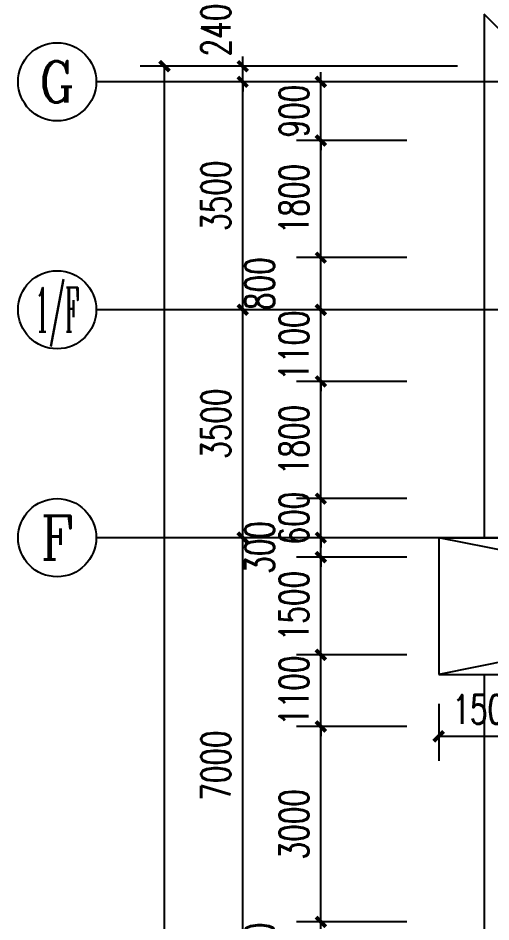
# Model space of a CAD drawing. Extents: x 170967 to 297117, y -33682 to 593582.
# Drawn here: x 185066 to 192328, y 464777 to 478656 of the extents above; entities that cross this region are included whole.
import ezdxf
from ezdxf.enums import TextEntityAlignment as Align

# ---------------------------------------------------------------- set-up
doc = ezdxf.new("R2010")
doc.units = 0
doc.header["$LTSCALE"] = 1000
doc.header["$MEASUREMENT"] = 0
doc.linetypes.add('DOTE', pattern=[2.42, 2, -0.2, 0.02, -0.2])
doc.layers.get('Defpoints').update_dxf_attribs({"color": 250})
for name, color, linetype in [('AXIS', 171, 'Continuous'), ('AXIS_TEXT', 7, 'Continuous'), ('DOTE', 14, 'DOTE'), ('GROUND', 150, 'Continuous'), ('PUB_DIM', 171, 'Continuous'), ('STAIR', 3, 'Continuous')]:
    doc.layers.add(name, color=color, linetype=linetype)
doc.styles.add('_TCH_AXIS', font='COMPLEX', dxfattribs={"bigfont": 'GBCBIG'})
doc.styles.add('_TCH_DIM_T3', font='SIMPLEX', dxfattribs={"width": 0.705882, "bigfont": 'GBCBIG'})
doc.styles.add('COMPLEX', font='COMPLEX')
doc.dimstyles.new('_TCH_ARCH&&150', dxfattribs={"dimtxt": 446.25, "dimasz": 150, "dimexe": 375, "dimexo": 450, "dimgap": 189.375, "dimtad": 1, "dimdec": 0, "dimzin": 0, "dimdsep": 46, "dimtxsty": '_TCH_DIM_T3', "dimblk": 'ARCHTICK', "dimcen": 0.09, "dimclrt": 7, "dimazin": 2, "dimtfac": 1, "dimtdec": 0, "dimtix": 1, "dimtmove": 2, "dimatfit": 3, "dimfxl": 0, "dimtolj": 1, "dimtzin": 0, "dimarcsym": 0})

# ---------------------------------------------------------------- blocks, each defined once
blk = doc.blocks.new('_AXISO')
blk.add_circle((0, 0), 0.5)
at = {"layer": 'AXIS_TEXT', "style": 'COMPLEX', "width": 1.041667}
blk.add_attdef('A', text='', height=0.56, dxfattribs=at).set_placement((-0.25, -0.28), (0.25, -0.28), align=Align.FIT)
blk = doc.blocks.new('_ArchTick')
at = {"color": 0, "linetype": 'ByBlock', "const_width": 0.4}
blk.add_lwpolyline([(-0.5, -0.5), (0.5, 0.5)], dxfattribs=at)
blk = doc.blocks.new('*D82')
at = {"layer": 'AXIS', "color": 0, "lineweight": -2}
for p, q in [((191816, 477917), (186941, 477917)), ((187316, 435437), (187316, 477917)), ((191816, 435437), (186941, 435437))]:
    blk.add_line(p, q, dxfattribs=at)
at = {"layer": 'Defpoints', "color": 0}
for p in [(187316, 477917), (192266, 477917), (192266, 435437)]:
    blk.add_point(p, dxfattribs=at)
at = {"layer": 'AXIS', "color": 0, "lineweight": -2, "xscale": 150, "yscale": 150, "zscale": 150}
for p, rotation in [((187316, 477917), 90), ((187316, 435437), 270)]:
    blk.add_blockref('_ArchTick', p, dxfattribs=dict(at, rotation=rotation))
at = {"layer": 'AXIS', "color": 7, "insert": (186903, 456677), "char_height": 446.2, "attachment_point": 5, "rotation": 90, "style": '_TCH_DIM_T3'}
blk.add_mtext('\\A1;42480', dxfattribs=at)
blk = doc.blocks.new('*D88')
at = {"layer": 'AXIS', "color": 0, "lineweight": -2}
for p, q in [((191816, 470677), (188141, 470677)), ((188516, 463677), (188516, 470677)), ((191816, 463677), (188141, 463677))]:
    blk.add_line(p, q, dxfattribs=at)
at = {"layer": 'Defpoints', "color": 0}
for p in [(188516, 470677), (192266, 470677), (192266, 463677)]:
    blk.add_point(p, dxfattribs=at)
at = {"layer": 'AXIS', "color": 0, "lineweight": -2, "xscale": 150, "yscale": 150, "zscale": 150}
for p, rotation in [((188516, 470677), 90), ((188516, 463677), 270)]:
    blk.add_blockref('_ArchTick', p, dxfattribs=dict(at, rotation=rotation))
at = {"layer": 'AXIS', "color": 7, "insert": (188103, 467177), "char_height": 446.2, "attachment_point": 5, "rotation": 90, "style": '_TCH_DIM_T3'}
blk.add_mtext('\\A1;7000', dxfattribs=at)
blk = doc.blocks.new('*D89')
at = {"layer": 'AXIS', "color": 0, "lineweight": -2}
for p, q in [((191816, 474177), (188141, 474177)), ((188516, 470677), (188516, 474177)), ((191816, 470677), (188141, 470677))]:
    blk.add_line(p, q, dxfattribs=at)
at = {"layer": 'Defpoints', "color": 0}
for p in [(188516, 474177), (192266, 474177), (192266, 470677)]:
    blk.add_point(p, dxfattribs=at)
at = {"layer": 'AXIS', "color": 0, "lineweight": -2, "xscale": 150, "yscale": 150, "zscale": 150}
for p, rotation in [((188516, 474177), 90), ((188516, 470677), 270)]:
    blk.add_blockref('_ArchTick', p, dxfattribs=dict(at, rotation=rotation))
at = {"layer": 'AXIS', "color": 7, "insert": (188103, 472427), "char_height": 446.2, "attachment_point": 5, "rotation": 90, "style": '_TCH_DIM_T3'}
blk.add_mtext('\\A1;3500', dxfattribs=at)
blk = doc.blocks.new('*D90')
at = {"layer": 'AXIS', "color": 0, "lineweight": -2}
for p, q in [((191816, 477677), (188141, 477677)), ((188516, 474177), (188516, 477677)), ((191816, 474177), (188141, 474177))]:
    blk.add_line(p, q, dxfattribs=at)
at = {"layer": 'Defpoints', "color": 0}
for p in [(188516, 477677), (192266, 477677), (192266, 474177)]:
    blk.add_point(p, dxfattribs=at)
at = {"layer": 'AXIS', "color": 0, "lineweight": -2, "xscale": 150, "yscale": 150, "zscale": 150}
for p, rotation in [((188516, 477677), 90), ((188516, 474177), 270)]:
    blk.add_blockref('_ArchTick', p, dxfattribs=dict(at, rotation=rotation))
at = {"layer": 'AXIS', "color": 7, "insert": (188103, 475927), "char_height": 446.2, "attachment_point": 5, "rotation": 90, "style": '_TCH_DIM_T3'}
blk.add_mtext('\\A1;3500', dxfattribs=at)
blk = doc.blocks.new('*D91')
at = {"layer": 'AXIS', "color": 0, "lineweight": -2}
for p, q in [((188516, 477917), (188516, 478067)), ((191816, 477917), (188141, 477917)), ((188516, 477677), (188516, 477917)), ((191816, 477677), (188141, 477677)), ((188516, 477677), (188516, 477527))]:
    blk.add_line(p, q, dxfattribs=at)
at = {"layer": 'Defpoints', "color": 0}
for p in [(188516, 477917), (192266, 477917), (192266, 477677)]:
    blk.add_point(p, dxfattribs=at)
at = {"layer": 'AXIS', "color": 0, "lineweight": -2, "xscale": 150, "yscale": 150, "zscale": 150}
for p, rotation in [((188516, 477917), 270), ((188516, 477677), 90)]:
    blk.add_blockref('_ArchTick', p, dxfattribs=dict(at, rotation=rotation))
at = {"layer": 'AXIS', "color": 7, "insert": (188103, 478472), "char_height": 446.2, "attachment_point": 5, "rotation": 90, "style": '_TCH_DIM_T3'}
blk.add_mtext('\\A1;240', dxfattribs=at)
blk = doc.blocks.new('*D191')
at = {"layer": 'Defpoints', "color": 0}
for p in [(189716, 464777), (191486, 464777), (191486, 463677)]:
    blk.add_point(p, dxfattribs=at)
at = {"layer": 'PUB_DIM', "color": 0, "lineweight": -2}
for p, q in [((191036, 464777), (189341, 464777)), ((189716, 463677), (189716, 464777)), ((191036, 463677), (189341, 463677))]:
    blk.add_line(p, q, dxfattribs=at)
at = {"layer": 'PUB_DIM', "color": 0, "lineweight": -2, "xscale": 150, "yscale": 150, "zscale": 150}
for p, rotation in [((189716, 464777), 90), ((189716, 463677), 270)]:
    blk.add_blockref('_ArchTick', p, dxfattribs=dict(at, rotation=rotation))
at = {"layer": 'PUB_DIM', "color": 7, "insert": (188778, 464227), "char_height": 446.2, "attachment_point": 5, "rotation": 90, "style": '_TCH_DIM_T3'}
blk.add_mtext('\\A1;1100', dxfattribs=at)
blk = doc.blocks.new('*D192')
at = {"layer": 'Defpoints', "color": 0}
for p in [(189716, 467777), (191486, 467777), (191486, 464777)]:
    blk.add_point(p, dxfattribs=at)
at = {"layer": 'PUB_DIM', "color": 0, "lineweight": -2}
for p, q in [((191036, 467777), (189341, 467777)), ((189716, 464777), (189716, 467777)), ((191036, 464777), (189341, 464777))]:
    blk.add_line(p, q, dxfattribs=at)
at = {"layer": 'PUB_DIM', "color": 0, "lineweight": -2, "xscale": 150, "yscale": 150, "zscale": 150}
for p, rotation in [((189716, 467777), 90), ((189716, 464777), 270)]:
    blk.add_blockref('_ArchTick', p, dxfattribs=dict(at, rotation=rotation))
at = {"layer": 'PUB_DIM', "color": 7, "insert": (189303, 466277), "char_height": 446.2, "attachment_point": 5, "rotation": 90, "style": '_TCH_DIM_T3'}
blk.add_mtext('\\A1;3000', dxfattribs=at)
blk = doc.blocks.new('*D193')
at = {"layer": 'Defpoints', "color": 0}
for p in [(189716, 468877), (191486, 468877), (191486, 467777)]:
    blk.add_point(p, dxfattribs=at)
at = {"layer": 'PUB_DIM', "color": 0, "lineweight": -2}
for p, q in [((189716, 468877), (189716, 469027)), ((191036, 468877), (189341, 468877)), ((189716, 467777), (189716, 468877)), ((191036, 467777), (189341, 467777)), ((189716, 467777), (189716, 467627))]:
    blk.add_line(p, q, dxfattribs=at)
at = {"layer": 'PUB_DIM', "color": 0, "lineweight": -2, "xscale": 150, "yscale": 150, "zscale": 150}
for p, rotation in [((189716, 468877), 270), ((189716, 467777), 90)]:
    blk.add_blockref('_ArchTick', p, dxfattribs=dict(at, rotation=rotation))
at = {"layer": 'PUB_DIM', "color": 7, "insert": (189303, 468327), "char_height": 446.2, "attachment_point": 5, "rotation": 90, "style": '_TCH_DIM_T3'}
blk.add_mtext('\\A1;1100', dxfattribs=at)
blk = doc.blocks.new('*D194')
at = {"layer": 'Defpoints', "color": 0}
for p in [(189716, 470377), (191486, 470377), (191486, 468877)]:
    blk.add_point(p, dxfattribs=at)
at = {"layer": 'PUB_DIM', "color": 0, "lineweight": -2}
for p, q in [((191036, 470377), (189341, 470377)), ((189716, 468877), (189716, 470377)), ((191036, 468877), (189341, 468877))]:
    blk.add_line(p, q, dxfattribs=at)
at = {"layer": 'PUB_DIM', "color": 0, "lineweight": -2, "xscale": 150, "yscale": 150, "zscale": 150}
for p, rotation in [((189716, 470377), 90), ((189716, 468877), 270)]:
    blk.add_blockref('_ArchTick', p, dxfattribs=dict(at, rotation=rotation))
at = {"layer": 'PUB_DIM', "color": 7, "insert": (189303, 469627), "char_height": 446.2, "attachment_point": 5, "rotation": 90, "style": '_TCH_DIM_T3'}
blk.add_mtext('\\A1;1500', dxfattribs=at)
blk = doc.blocks.new('*D195')
at = {"layer": 'Defpoints', "color": 0}
for p in [(189716, 470677), (191486, 470677), (191486, 470377)]:
    blk.add_point(p, dxfattribs=at)
at = {"layer": 'PUB_DIM', "color": 0, "lineweight": -2}
for p, q in [((189716, 470677), (189716, 470827)), ((191036, 470677), (189341, 470677)), ((189716, 470377), (189716, 470677)), ((191036, 470377), (189341, 470377)), ((189716, 470377), (189716, 470227))]:
    blk.add_line(p, q, dxfattribs=at)
at = {"layer": 'PUB_DIM', "color": 0, "lineweight": -2, "xscale": 150, "yscale": 150, "zscale": 150}
for p, rotation in [((189716, 470677), 270), ((189716, 470377), 90)]:
    blk.add_blockref('_ArchTick', p, dxfattribs=dict(at, rotation=rotation))
at = {"layer": 'PUB_DIM', "color": 7, "insert": (188778, 470527), "char_height": 446.2, "attachment_point": 5, "rotation": 90, "style": '_TCH_DIM_T3'}
blk.add_mtext('\\A1;300', dxfattribs=at)
blk = doc.blocks.new('*D196')
at = {"layer": 'Defpoints', "color": 0}
for p in [(189716, 471277), (191486, 471277), (191486, 470677)]:
    blk.add_point(p, dxfattribs=at)
at = {"layer": 'PUB_DIM', "color": 0, "lineweight": -2}
for p, q in [((189716, 471277), (189716, 471427)), ((191036, 471277), (189341, 471277)), ((189716, 470677), (189716, 471277)), ((191036, 470677), (189341, 470677)), ((189716, 470677), (189716, 470527))]:
    blk.add_line(p, q, dxfattribs=at)
at = {"layer": 'PUB_DIM', "color": 0, "lineweight": -2, "xscale": 150, "yscale": 150, "zscale": 150}
for p, rotation in [((189716, 471277), 270), ((189716, 470677), 90)]:
    blk.add_blockref('_ArchTick', p, dxfattribs=dict(at, rotation=rotation))
at = {"layer": 'PUB_DIM', "color": 7, "insert": (189303, 470977), "char_height": 446.2, "attachment_point": 5, "rotation": 90, "style": '_TCH_DIM_T3'}
blk.add_mtext('\\A1;600', dxfattribs=at)
blk = doc.blocks.new('*D197')
at = {"layer": 'Defpoints', "color": 0}
for p in [(189716, 473077), (191486, 473077), (191486, 471277)]:
    blk.add_point(p, dxfattribs=at)
at = {"layer": 'PUB_DIM', "color": 0, "lineweight": -2}
for p, q in [((191036, 473077), (189341, 473077)), ((189716, 471277), (189716, 473077)), ((191036, 471277), (189341, 471277))]:
    blk.add_line(p, q, dxfattribs=at)
at = {"layer": 'PUB_DIM', "color": 0, "lineweight": -2, "xscale": 150, "yscale": 150, "zscale": 150}
for p, rotation in [((189716, 473077), 90), ((189716, 471277), 270)]:
    blk.add_blockref('_ArchTick', p, dxfattribs=dict(at, rotation=rotation))
at = {"layer": 'PUB_DIM', "color": 7, "insert": (189303, 472177), "char_height": 446.2, "attachment_point": 5, "rotation": 90, "style": '_TCH_DIM_T3'}
blk.add_mtext('\\A1;1800', dxfattribs=at)
blk = doc.blocks.new('*D198')
at = {"layer": 'Defpoints', "color": 0}
for p in [(189716, 474177), (191486, 474177), (191486, 473077)]:
    blk.add_point(p, dxfattribs=at)
at = {"layer": 'PUB_DIM', "color": 0, "lineweight": -2}
for p, q in [((189716, 474177), (189716, 474327)), ((191036, 474177), (189341, 474177)), ((189716, 473077), (189716, 474177)), ((191036, 473077), (189341, 473077)), ((189716, 473077), (189716, 472927))]:
    blk.add_line(p, q, dxfattribs=at)
at = {"layer": 'PUB_DIM', "color": 0, "lineweight": -2, "xscale": 150, "yscale": 150, "zscale": 150}
for p, rotation in [((189716, 474177), 270), ((189716, 473077), 90)]:
    blk.add_blockref('_ArchTick', p, dxfattribs=dict(at, rotation=rotation))
at = {"layer": 'PUB_DIM', "color": 7, "insert": (189303, 473627), "char_height": 446.2, "attachment_point": 5, "rotation": 90, "style": '_TCH_DIM_T3'}
blk.add_mtext('\\A1;1100', dxfattribs=at)
blk = doc.blocks.new('*D199')
at = {"layer": 'Defpoints', "color": 0}
for p in [(189716, 474977), (191486, 474977), (191486, 474177)]:
    blk.add_point(p, dxfattribs=at)
at = {"layer": 'PUB_DIM', "color": 0, "lineweight": -2}
for p, q in [((191036, 474977), (189341, 474977)), ((189716, 474177), (189716, 474977)), ((191036, 474177), (189341, 474177))]:
    blk.add_line(p, q, dxfattribs=at)
at = {"layer": 'PUB_DIM', "color": 0, "lineweight": -2, "xscale": 150, "yscale": 150, "zscale": 150}
for p, rotation in [((189716, 474977), 90), ((189716, 474177), 270)]:
    blk.add_blockref('_ArchTick', p, dxfattribs=dict(at, rotation=rotation))
at = {"layer": 'PUB_DIM', "color": 7, "insert": (188778, 474577), "char_height": 446.2, "attachment_point": 5, "rotation": 90, "style": '_TCH_DIM_T3'}
blk.add_mtext('\\A1;800', dxfattribs=at)
blk = doc.blocks.new('*D200')
at = {"layer": 'Defpoints', "color": 0}
for p in [(189716, 476777), (191486, 476777), (191486, 474977)]:
    blk.add_point(p, dxfattribs=at)
at = {"layer": 'PUB_DIM', "color": 0, "lineweight": -2}
for p, q in [((191036, 476777), (189341, 476777)), ((189716, 474977), (189716, 476777)), ((191036, 474977), (189341, 474977))]:
    blk.add_line(p, q, dxfattribs=at)
at = {"layer": 'PUB_DIM', "color": 0, "lineweight": -2, "xscale": 150, "yscale": 150, "zscale": 150}
for p, rotation in [((189716, 476777), 90), ((189716, 474977), 270)]:
    blk.add_blockref('_ArchTick', p, dxfattribs=dict(at, rotation=rotation))
at = {"layer": 'PUB_DIM', "color": 7, "insert": (189303, 475877), "char_height": 446.2, "attachment_point": 5, "rotation": 90, "style": '_TCH_DIM_T3'}
blk.add_mtext('\\A1;1800', dxfattribs=at)
blk = doc.blocks.new('*D201')
at = {"layer": 'Defpoints', "color": 0}
for p in [(189716, 477677), (191486, 477677), (191486, 476777)]:
    blk.add_point(p, dxfattribs=at)
at = {"layer": 'PUB_DIM', "color": 0, "lineweight": -2}
for p, q in [((189716, 477677), (189716, 477827)), ((191036, 477677), (189341, 477677)), ((189716, 476777), (189716, 477677)), ((191036, 476777), (189341, 476777)), ((189716, 476777), (189716, 476627))]:
    blk.add_line(p, q, dxfattribs=at)
at = {"layer": 'PUB_DIM', "color": 0, "lineweight": -2, "xscale": 150, "yscale": 150, "zscale": 150}
for p, rotation in [((189716, 477677), 270), ((189716, 476777), 90)]:
    blk.add_blockref('_ArchTick', p, dxfattribs=dict(at, rotation=rotation))
at = {"layer": 'PUB_DIM', "color": 7, "insert": (189303, 477227), "char_height": 446.2, "attachment_point": 5, "rotation": 90, "style": '_TCH_DIM_T3'}
blk.add_mtext('\\A1;900', dxfattribs=at)
blk = doc.blocks.new('*D299')
at = {"layer": 'Defpoints', "color": 0}
for p in [(191526, 468577), (193026, 468577), (193026, 467627)]:
    blk.add_point(p, dxfattribs=at)
at = {"layer": 'PUB_DIM', "color": 0, "lineweight": -2}
for p, q in [((191526, 468127), (191526, 467252)), ((193026, 468127), (193026, 467252)), ((191526, 467627), (193026, 467627))]:
    blk.add_line(p, q, dxfattribs=at)
at = {"layer": 'PUB_DIM', "color": 0, "lineweight": -2, "xscale": 150, "yscale": 150, "zscale": 150, "rotation": 180}
blk.add_blockref('_ArchTick', (191526, 467627), dxfattribs=at)
at = {"layer": 'PUB_DIM', "color": 0, "lineweight": -2, "xscale": 150, "yscale": 150, "zscale": 150}
blk.add_blockref('_ArchTick', (193026, 467627), dxfattribs=at)
at = {"layer": 'PUB_DIM', "color": 7, "insert": (192276, 468040), "char_height": 446.2, "attachment_point": 5, "style": '_TCH_DIM_T3'}
blk.add_mtext('\\A1;1500', dxfattribs=at)

msp = doc.modelspace()

# ---------------------------------------------------------------- linework, layer by layer
at = {"layer": 'AXIS'}
for p, q in [((192265.9, 477677), (186265.9, 477677)), ((192265.9, 474177), (186265.9, 474177)), ((192265.9, 470677), (186265.9, 470677))]:
    msp.add_line(p, q, dxfattribs=at)
at = {"layer": 'DOTE'}
for p, q in [((266265.9, 477677), (192265.9, 477677)), ((196165.9, 474177), (192265.9, 474177)), ((266265.9, 470677), (192265.9, 470677))]:
    msp.add_line(p, q, dxfattribs=at)
at = {"layer": 'GROUND'}
for p, q in [((192225.9, 478717), (192225.9, 470677)), ((193025.9, 477917), (192225.9, 478717)), ((192225.9, 468577), (192225.9, 434637))]:
    msp.add_line(p, q, dxfattribs=at)
at = {"layer": 'STAIR'}
for p, q in [((191525.9, 470677), (191525.9, 468577)), ((191525.9, 470677), (193025.9, 470677)), ((193025.9, 470377), (191525.9, 470677)), ((193025.9, 468877), (191525.9, 468577)), ((191525.9, 468577), (193025.9, 468577))]:
    msp.add_line(p, q, dxfattribs=at)

# ---------------------------------------------------------------- block references
at = {"layer": 'AXIS'}
ref = msp.add_blockref('_AXISO', (185665.9, 477677), dxfattribs=dict(at, xscale=1200, yscale=1200, zscale=1200))
ref.add_attrib('A', 'G', dxfattribs={"layer": 'AXIS_TEXT', "height": 637.8, "style": '_TCH_AXIS'}).set_placement((185392.6, 477358.1), (185939.3, 477358.1), align=Align.FIT)
ref = msp.add_blockref('_AXISO', (185665.9, 474177), dxfattribs=dict(at, xscale=1200, yscale=1200, zscale=1200))
ref.add_attrib('A', '1/F', dxfattribs={"layer": 'AXIS_TEXT', "height": 678.82, "style": '_TCH_AXIS', "width": 0.396226}).set_placement((185326.5, 473837.6), (186005.3, 473837.6), align=Align.FIT)
ref = msp.add_blockref('_AXISO', (185665.9, 470677), dxfattribs=dict(at, xscale=1200, yscale=1200, zscale=1200))
ref.add_attrib('A', 'F', dxfattribs={"layer": 'AXIS_TEXT', "height": 668.2, "style": '_TCH_AXIS'}).set_placement((185411.4, 470343), (185920.5, 470343), align=Align.FIT)

# ---------------------------------------------------------------- dimensions: what is measured, and where the dimension line sits
dim = msp.add_linear_dim(base=(188515.9, 477917), p1=(192265.9, 477677), p2=(192265.9, 477917), angle=90, dimstyle='_TCH_ARCH&&150', dxfattribs=at)
dim.commit()
dim.dimension.update_dxf_attribs({"geometry": '*D91', "text_midpoint": (188103.4, 478472), "dimtype": 161})
for p1, p2, distance, picture, middle in [((192265.9, 435437), (192265.9, 477917), 4950, '*D82', (186903.4, 456677)), ((192265.9, 474177), (192265.9, 477677), 3750, '*D90', (188103.4, 475927)), ((192265.9, 470677), (192265.9, 474177), 3750, '*D89', (188103.4, 472427)), ((192265.9, 463677), (192265.9, 470677), 3750, '*D88', (188103.4, 467177))]:
    dim = msp.add_aligned_dim(p1=p1, p2=p2, distance=distance, dimstyle='_TCH_ARCH&&150', dxfattribs=at)
    dim.commit()
    dim.dimension.update_dxf_attribs({"geometry": picture, "text_midpoint": middle})
at = {"layer": 'PUB_DIM'}
for p1, p2, distance, picture, middle in [((191485.9, 476777), (191485.9, 477677), 1770, '*D201', (189303.4, 477227)), ((191485.9, 474977), (191485.9, 476777), 1770, '*D200', (189303.4, 475877)), ((191485.9, 473077), (191485.9, 474177), 1770, '*D198', (189303.4, 473627)), ((191485.9, 471277), (191485.9, 473077), 1770, '*D197', (189303.4, 472177)), ((191485.9, 470677), (191485.9, 471277), 1770, '*D196', (189303.4, 470977)), ((191485.9, 468877), (191485.9, 470377), 1770, '*D194', (189303.4, 469627)), ((191485.9, 467777), (191485.9, 468877), 1770, '*D193', (189303.4, 468327)), ((191525.9, 468577), (193025.9, 468577), -950, '*D299', (192275.9, 468039.5)), ((191485.9, 464777), (191485.9, 467777), 1770, '*D192', (189303.4, 466277))]:
    dim = msp.add_aligned_dim(p1=p1, p2=p2, distance=distance, dimstyle='_TCH_ARCH&&150', dxfattribs=at)
    dim.commit()
    dim.dimension.update_dxf_attribs({"geometry": picture, "text_midpoint": middle})
for base, p1, p2, picture, middle in [((189715.9, 474977), (191485.9, 474177), (191485.9, 474977), '*D199', (188778.4, 474577)), ((189715.9, 470677), (191485.9, 470377), (191485.9, 470677), '*D195', (188778.4, 470527)), ((189715.9, 464777), (191485.9, 463677), (191485.9, 464777), '*D191', (188778.4, 464227))]:
    dim = msp.add_linear_dim(base=base, p1=p1, p2=p2, angle=90, dimstyle='_TCH_ARCH&&150', dxfattribs=at)
    dim.commit()
    dim.dimension.update_dxf_attribs({"geometry": picture, "text_midpoint": middle, "dimtype": 161})

doc.saveas('drawing.dxf')
